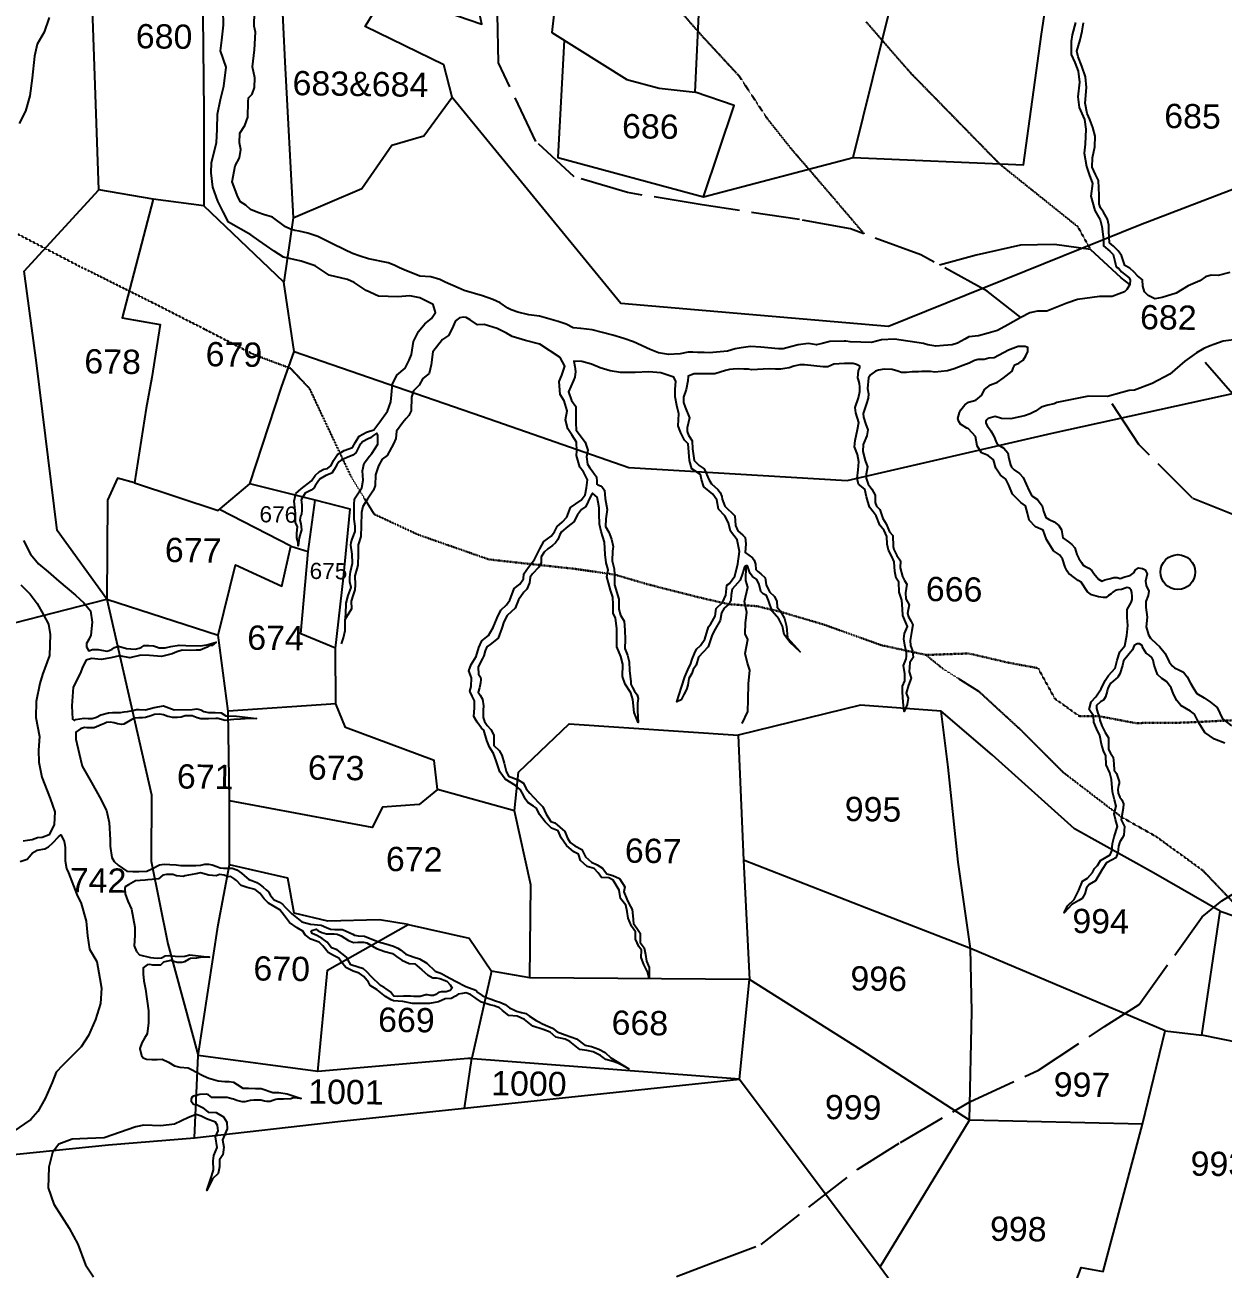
# Model space of a CAD drawing. Header units: inches. Extents: x 304037 to 460575, y 1453943 to 1639883.
# Drawn here: x 344399 to 345619, y 1595252 to 1596518 of the extents above; entities that cross this region are included whole.
import ezdxf

# ---------------------------------------------------------------- set-up
doc = ezdxf.new("R2010")
doc.units = ezdxf.units.IN
doc.header["$MEASUREMENT"] = 0
doc.linetypes.add('ACAD_ISO02W100', pattern=[15, 12, -3])
doc.linetypes.add('ACAD_ISO07W100', pattern=[3, 0, -3])
for name, color, linetype in [('CARTTRACK', 30, 'ACAD_ISO02W100'), ('NALA', 4, 'Continuous'), ('SURVEY_BND', 7, 'Continuous'), ('SURVEY_NO', 7, 'Continuous'), ('VILLAGE_AREA', 1, 'Continuous'), ('WATER_BODY', 4, 'Continuous')]:
    doc.layers.add(name, color=color, linetype=linetype)
doc.layers.add('FOOTPATH', color=150, linetype='ACAD_ISO07W100', lineweight=30)
doc.styles.get("Standard").update_dxf_attribs({"font": 'arial.ttf'})

# ---------------------------------------------------------------- blocks, each defined once
blk = doc.blocks.new('KANUPURUPALLE')
at = {"layer": 'CARTTRACK'}
for points in [[(291.4, -48.78), (283.03, -42.4), (266.45, -33.66), (248.99, -27.49), (236.38, -25.37), (212.24, -22.05), (193.8, -19.27), (180.53, -15.56), (170.98, -6.95), (161.43, 12.4), (160.5, 39.54)], [(318.22, -40.34), (316.08, -38.72), (308.38, -31.76), (299.44, -30.63), (291.11, -30.97), (280.18, -33.57), (271.15, -36.14)], [(412.77, -150.25), (407.53, -143.33), (406.4, -137.53), (404.55, -136.24), (394.63, -132.94), (388.83, -126.74), (375.66, -111.32), (370.54, -99.46), (364.94, -93.29), (357.98, -85.72), (357.24, -75.15), (345.12, -68.25), (334.97, -57)], [(33.5, -401.04), (58.81, -385.04), (77.72, -372.13), (110.43, -364.68), (130.33, -354.75), (151.32, -339.39), (164.97, -326), (179.03, -311.78), (188.54, -299.57), (195.59, -292.47), (217.86, -283.64), (230.31, -278.77), (253.98, -259.83), (264.43, -253.07), (281.42, -242.86), (298.26, -234.78), (314.48, -223.74), (322.97, -218.18), (338.24, -196.29), (343.02, -192.31), (360.93, -180.92)], [(345.7, -97.25), (334.39, -92.93), (320.99, -79.81), (313.05, -68.06)]]:
    blk.add_lwpolyline(points, dxfattribs=at)
at = {"layer": 'FOOTPATH', "ltscale": 0.001}
for points in [[(252.17, 23.72), (263.36, 11.23), (285.77, -11.07), (305.18, -26.19), (308.38, -31.76)], [(353.53, -147.13), (332.79, -148.4), (321.13, -148.66), (312.09, -147.11), (307.16, -147.13), (301.09, -142.91), (296.84, -135.43), (289.43, -134.15), (279.64, -132.02), (269.08, -132.53), (257.93, -130.24), (243.75, -125.37), (233.05, -122.36), (227.06, -121.03), (220.18, -120.65), (212.07, -118.9), (199.81, -115.93), (191.87, -113.71), (182.15, -112.44), (160.78, -110.4), (143.24, -104.53), (132.26, -99.6), (126.44, -90.44), (119.12, -75.47), (115.86, -68.76), (111.09, -63.83), (101.9, -60.52), (89.98, -54.56), (76.52, -47.93), (58.13, -39.08), (43.36, -31.63)], [(252.42, -28.7), (243.58, -18.62), (233.87, -7.63), (228, -0.42), (220.96, 9.94), (211.78, 19.58), (204.16, 28), (191.53, 39.64), (181.34, 49.01), (178.36, 51.8), (168.31, 57.26), (158.93, 60.9), (151.59, 63.28)], [(346.54, -193.35), (338.23, -184.87), (326.53, -176.62), (317.96, -171.94), (303.33, -161.04), (292.93, -150.9), (282.32, -141.4), (273.34, -135.9), (269.08, -132.53)]]:
    blk.add_lwpolyline(points, dxfattribs=at)
at = {"layer": 'NALA'}
for points in [[(342.86, -37.01), (340.03, -37.76), (338.32, -37.76), (336.91, -38.17), (335.53, -39.13), (332.66, -40.46), (329.67, -42.29), (326.29, -43.37), (324.42, -43.74), (322.8, -42.99), (321.84, -42.08), (321.43, -40.67), (321.38, -39.13), (320.09, -38.13), (319.22, -37.26), (318.18, -36.26), (316.93, -35.59), (316.1, -33.18), (315.22, -32.02), (314.1, -30.86), (313.06, -30.11), (312.85, -27.3), (312.81, -25.68), (312.52, -24.22), (311.47, -22.52), (310.73, -21.48), (310.35, -20.48), (310.35, -18.36), (310.1, -14.73), (309.35, -13.19), (308.56, -11.4), (308.56, -9.16), (309.1, -6.37), (309.14, -3.76), (308.59, -1.66), (307.8, 0.36), (307.12, 1.82), (306.56, 4.35), (306.83, 8.27), (306.56, 10.87), (305.66, 13.46), (304.72, 15.77), (304.37, 17.19), (305.1, 20.02), (305.63, 22.15), (305.92, 24.25)], [(303.94, 24.29), (303.16, 21.23), (302.92, 19.53), (302.94, 16.36), (303.86, 14.34), (304.72, 12.24), (305.13, 9.57), (304.76, 5.91), (305.15, 3.28), (306.43, 0.34), (306.82, -2.08), (306.75, -5.79), (306.49, -7.98), (307.14, -11.27), (307.79, -13.26), (308.64, -15.47), (308.32, -18.62), (309.33, -22.14), (310.69, -24.45), (311.11, -26.06), (311.53, -29.24), (311.57, -30.82), (313.16, -32.16), (313.97, -32.9), (314.43, -34.56), (314.62, -35.32), (314.8, -35.99), (315.45, -36.4), (316.14, -37.21), (318.08, -38.63), (318.31, -39.26), (318.22, -40.34), (317.51, -41.51), (316.93, -42.11), (315.61, -42.67), (313.86, -43.29), (310.75, -43.38), (305.38, -44.17), (302.68, -45.16), (300.26, -46.15), (297.81, -47.17), (295.46, -47.17), (293.61, -47.6), (291.4, -48.78), (288.19, -50.67), (285.66, -52.14), (283.37, -52.83), (281, -53.48), (278.62, -53.77), (277.61, -54.37), (275.81, -55.36), (274.54, -55.78), (272.39, -56.03), (270.5, -56.15), (268.47, -55.92), (267.46, -55.6), (260.26, -54.61), (257.05, -54.82), (254.6, -55.5), (249.29, -55.44), (248.27, -55.29), (247.8, -55.27), (244.25, -55.37), (242.39, -55.94), (240.96, -56.28), (238.99, -55.99), (236.46, -56.34), (234.56, -56.85), (232.76, -57.38), (231.58, -57.4), (227.27, -56.98), (224.65, -56.88), (222.41, -57.27), (220.87, -57.48), (219.02, -58.09), (214.46, -58.58), (213.22, -58.56), (211.65, -58.53), (210.47, -58.47), (209.27, -58.53), (207.37, -58.97), (204.49, -59.16), (201.99, -58.73), (199.9, -57.98), (195.76, -56.12), (193.39, -55.3), (190.59, -54.54), (185.52, -53.31), (182.67, -53.05), (180.82, -52.83), (179.04, -51.99), (177.08, -51.32), (172.44, -50.11), (169.79, -49.79), (167.07, -49.16), (165.41, -48.59), (164.59, -48.27), (162.72, -46.93), (160.84, -46.17), (158.3, -45.28), (153.78, -43.99), (152.28, -43.41), (149, -42), (147.69, -41.41), (145.47, -40.78), (142.77, -40.6), (141.3, -40.05), (139.4, -39.32), (137.65, -38.66), (136.36, -37.96), (134.83, -37.41), (130, -36.51), (127.96, -35.87), (126.01, -35.2), (124.13, -34.39), (120.92, -32.84), (117.43, -31.18), (114.9, -30.35), (112.76, -29.9), (111.68, -29.77), (110.61, -29.44), (109.38, -28.85), (106.13, -26.51), (103.89, -25.86), (102.48, -25.44), (100.69, -24.73), (99.47, -23.69), (98.19, -22.87), (97.5, -21.59), (96.08, -17.9), (96.7, -13.98), (97.74, -11.99), (98.11, -9.88), (97.74, -8.23), (97.74, -5.87), (98.98, -3.96), (99.69, -1.89), (99.77, 1.86), (99.77, 2.85), (100.72, 3.84), (101.22, 5.42), (101.26, 7.82), (100.68, 10.55), (101.1, 14.8), (101.31, 19.1), (100.98, 20.63), (101.01, 27.78)], [(124.61, -131.72), (125.07, -130.24), (125.45, -128.41), (125.43, -126), (125.61, -124.37), (125.61, -121.67), (126.1, -119.81), (126.82, -117.81), (126.48, -116.36), (126.42, -115.27), (126.62, -113.9), (127.07, -111.74), (126.97, -109.57), (126.6, -107.29), (126.62, -106.63), (126.88, -105.86), (127.61, -103.91), (127.61, -102.6), (127.31, -100.89), (127.31, -99.16), (127.31, -97.38), (127.33, -95.83), (129.1, -93.1), (129.43, -91.22), (129.26, -88.88), (129.61, -87.03), (130.86, -85.24), (131.45, -84.6), (132.94, -82.3), (132.94, -81.03), (132.9, -80.16), (132.66, -79.58), (132.37, -79.74), (131.67, -80.22), (131.1, -80.71), (130.54, -80.99), (129.09, -81.75), (128.42, -82.7), (127.55, -84.47), (126.78, -85.05), (125.35, -85.7), (123.9, -86.32), (123.37, -86.73), (122.87, -87.55), (122.22, -88.68), (121.64, -89.59), (120.14, -90.16), (118.75, -91.03), (118.39, -91.51), (117.6, -92.74), (117.22, -93.4), (116.61, -93.89), (115.14, -94.63), (114.75, -95.31), (114.14, -96.25), (114.34, -97.52), (114.39, -98.82), (114.26, -99.8), (114.06, -100.33), (113.89, -101.35), (114.14, -102.21), (114.34, -103.72), (113.81, -105.68), (113.61, -107.64), (113.57, -106.87), (113.2, -105.72), (113.2, -104.54), (113.32, -102.95), (112.83, -101.89), (112.83, -99.68), (112.47, -96.63), (112.84, -94.71), (114.1, -93.53), (116.64, -91.53), (117.54, -90.22), (118.56, -89.24), (119.62, -88.63), (120.6, -88.47), (121.42, -87.69), (121.99, -86.42), (122.98, -84.95), (124.65, -83.93), (126.7, -83.16), (127.43, -81.89), (128.25, -80.39), (130.09, -79.33), (131.89, -78.72), (133.36, -76.76), (135.16, -74.11), (135.98, -71.74), (136.35, -67.42), (137.37, -65.14), (139.42, -63.38), (140.36, -61.38), (140.97, -59.99), (141.42, -56.77), (142.6, -54.32), (144.16, -52.4), (145.79, -51.01), (146.69, -49.54), (146.16, -47.58), (142.81, -45.99), (140.31, -45.5), (137.41, -45.83), (132.55, -45.71), (129.56, -44.36), (126.5, -42.44), (124.86, -41.66), (120.36, -40.68), (116.87, -38.45), (113.36, -37.27), (109.02, -36.37), (106.69, -34.94), (102.81, -32.37), (100.85, -30.98), (95.24, -27.88), (93.93, -25.4), (92.58, -22.79), (91.32, -19.32), (90.83, -15.79), (90.87, -13.22), (92.05, -8.36), (92.17, -4.99), (92.17, -1.28), (92.91, 2.36), (93.69, 5.67), (94.18, 10.39), (92.71, 14.39), (92.99, 17.01), (93.36, 20.76), (93.28, 24.51)], [(50.24, 22.08), (49.05, 18.45), (47.42, 15.41), (46.76, 12.43), (46.31, 7.05), (45.74, 2.64), (44.72, -1.12), (43.24, -4.22)], [(45.64, -107.28), (47.43, -110.59), (49.48, -112.96), (51.87, -114.95), (54.57, -117.2), (58.7, -120.63), (60.78, -122.43), (62.46, -124.43), (62.95, -127.24), (62.67, -130.47), (62.19, -131.49), (61.57, -132.49), (61.57, -133.36), (62.16, -134.28), (63.13, -134), (64.46, -133.97), (66.61, -134.3), (67.22, -134.17), (67.99, -133.79), (68.53, -133.38), (69.52, -133.1), (71.49, -133.64), (73.63, -133.77), (74.65, -133.46), (75.09, -133.31), (75.85, -132.8), (77.03, -132.8), (78.18, -132.85), (78.87, -133.13), (79.56, -133.31), (81.04, -133.31), (82.47, -132.95), (84.52, -132.59), (86.15, -132.69), (89.66, -132.67), (91.37, -132.44), (93.64, -131.75), (93.08, -132.21), (92.62, -132.57), (91.93, -132.69), (91.42, -133.03), (89.73, -133.74), (88.71, -133.82), (87.38, -133.87), (85.26, -133.87), (83.93, -134.23), (82.78, -134.81), (80.21, -135.51), (77.24, -135.23), (75.02, -135.23), (72.31, -135.92), (69.78, -135.46), (67.66, -135.97), (65.28, -136.38), (62.85, -136.23), (61.57, -136.63), (60.65, -138.35), (60.17, -139.78), (58.41, -143.32), (58.18, -147.99), (58.38, -151.28), (58.87, -151.61), (59.15, -151.36), (61.3, -150.95), (62.22, -151), (63.27, -151), (64.34, -150.67), (65.41, -150.06), (67.23, -149.55), (68.28, -149.47), (70.19, -149.47), (71.11, -149.29), (71.98, -149.21), (73.24, -148.93), (74.16, -148.68), (74.85, -148.68), (76.43, -148.68), (78.49, -148.14), (80.79, -147.66), (83.5, -148.65), (87.95, -148.45), (89.07, -148.32), (90.07, -148.53), (90.81, -148.91), (91.96, -149.14), (92.6, -149.14), (93.65, -149.14), (95.13, -149.21), (96.28, -149.88), (98.94, -149.96), (103.87, -150.47), (101.09, -150.57), (99.89, -150.7), (98.27, -150.77), (97.43, -150.93), (96.15, -151.05), (94.31, -150.64), (93.78, -150.64), (91.96, -150.75), (90.84, -150.75), (90.09, -150.75), (89.17, -150.49), (87.92, -150.06), (86.21, -150.03), (85.26, -150.41), (84.34, -150.47), (83.55, -150.47), (83.11, -150.47), (82.39, -150.36), (81.96, -150.24), (80.86, -149.88), (79.84, -149.73), (78.66, -149.83), (77.77, -150.19), (76.39, -150.62), (75.67, -150.7), (74.75, -150.7), (73.65, -150.82), (71.11, -152.32), (70.52, -152.39), (69.55, -152.27), (68.68, -152.06), (67.73, -151.86), (66.79, -151.93), (66.3, -152.19), (65.51, -152.57), (64.38, -153.11), (63.79, -153.36), (63.05, -153.36), (61.95, -153.31), (61.37, -153.31), (60.42, -153.59), (59.24, -154.44), (59.24, -156.22), (60.14, -159.74), (60.93, -162.88), (63.31, -166.81), (65.33, -170.36), (67.07, -173.75), (67.81, -176.71), (68.12, -180.95), (68.12, -182.53), (68.55, -185.31), (69.19, -186.26), (70.14, -187.18), (71.26, -187.94), (72.36, -188.66), (73.8, -188.68), (75.28, -188.68), (77.3, -188.61), (78.62, -187.87), (80.33, -186.95), (81.51, -186.82), (82.94, -186.82), (84.45, -186.92), (85.62, -187.05), (87.13, -187.05), (88.1, -187.05), (89.35, -187.02), (90.61, -186.92), (91.55, -186.64), (92.45, -186.67), (93.42, -186.79), (94.52, -187.15), (95.41, -187.51), (96.21, -187.56), (97.64, -187.56), (98.38, -187.53), (99.5, -187.92), (100.64, -188.77), (101.97, -189.9), (102.5, -190.26), (103.27, -190.54), (104.47, -191), (105.34, -191.58), (106.08, -192.17), (106.82, -192.78), (107.36, -193.29), (107.82, -194.03), (108.2, -194.57), (108.82, -195.21), (109.38, -195.49), (110.12, -195.8), (110.94, -196.31), (111.6, -197), (113.21, -198.65), (115.7, -200.58), (117.88, -201.14), (120.5, -201.3), (121.86, -201.91), (122.88, -202.26), (123.92, -202.35), (125.79, -202.35), (128.36, -203.46), (128.82, -203.66), (129.67, -203.83), (131.3, -203.94), (134.79, -205.22), (136.53, -205.76), (138.45, -206.26), (139.58, -206.74), (140.22, -207.14), (141.55, -208.22), (142.46, -208.54), (143.63, -208.94), (144.94, -209.29), (146.74, -210.41), (148.83, -212.33), (150.43, -212.85), (151.6, -213.49), (153.91, -214.69), (156.49, -215.98), (158.96, -216.88), (159.47, -217.41), (160.56, -218.19), (161.82, -218.74), (162.75, -219.07), (163.9, -219.46), (164.97, -219.78), (166.29, -220.33), (167.35, -221.13), (168.44, -221.64), (169.11, -221.95), (170.35, -222.28), (171.39, -222.44), (172.34, -223.13), (173.96, -224.16), (174.64, -224.5), (175.59, -225.01), (176.92, -225.52), (178.04, -226.01), (179.22, -226.94), (181.19, -227.64), (183.99, -228.57), (186.09, -230.13), (187.74, -230.38), (189.59, -231.01), (191.16, -231.87), (192.55, -233.11), (197.07, -235.78), (194.32, -234.42), (193.16, -234.07), (191.36, -233.57), (190.02, -232.58), (188.15, -231.75), (186.63, -231.42), (184.88, -231.18), (182.34, -229.25), (181.23, -228.73), (178.9, -228.2), (177.44, -226.99), (175.75, -226.36), (173.14, -225.58), (171.11, -223.93), (169.28, -223.14), (167.17, -223.03), (165.63, -221.78), (164.84, -221.13), (163.59, -220.7), (162.47, -220.48), (160.39, -219.79), (159.05, -218.91), (157.69, -217.99), (156.52, -217.6), (155.68, -217.71), (154.62, -217.92), (153.93, -218.42), (152.93, -219.02), (151.44, -219.12), (149.78, -219.9), (147.53, -220.32), (146.09, -220.36), (143.32, -220.36), (140.99, -219.95), (138.62, -219.8), (138.08, -219.57), (136.7, -218.72), (134.56, -217.09), (132.86, -216.05), (132.41, -215.27), (131.21, -213.87), (130.1, -213.09), (128.58, -212.62), (126.75, -211.73), (125.67, -210.4), (124.98, -209.46), (123.71, -208.78), (122.35, -208.08), (121.04, -206.4), (120.05, -205.54), (117.99, -204.83), (116.57, -203.8), (116.04, -202.87), (114.6, -202.08), (112.65, -200.8), (111.42, -199.19), (110.28, -197.68), (107.43, -196.1), (106.38, -195.01), (105.27, -193.59), (104.11, -192.76), (102.15, -192.26), (100.59, -191.78), (99.45, -190.58), (98.82, -190.06), (98.08, -189.64), (97.39, -189.67), (96.42, -189.29), (95.26, -189.17), (94.44, -189.5), (92.62, -189.33), (90.56, -188.8), (89.41, -189.04), (86.64, -189.58), (86.31, -189.79), (84.58, -189.62), (83.71, -189.33), (82.97, -189.29), (82.1, -189.33), (81.2, -189.54), (80.17, -190.45), (78.6, -190.65), (77.57, -190.69), (76.91, -190.82), (75.63, -190.9), (74.48, -190.98), (72.79, -192.01), (71.96, -192.51), (71.92, -192.96), (71.96, -194.28), (72.66, -196.05), (73.57, -198.02), (74.52, -202.45), (74.52, -204.47), (74.35, -207.1), (75.01, -208.42), (75.71, -209.29), (78.48, -209.86), (80.08, -210.03), (81.2, -209.9), (82.06, -209.45), (82.93, -209.33), (83.83, -209.37), (85.28, -209.57), (86.93, -209.45), (88.2, -209.12), (93.02, -209.64), (91.13, -209.64), (89.81, -209.93), (88.37, -210.01), (87.83, -210.26), (86.84, -210.84), (86.18, -211.04), (85.07, -211.04), (83.42, -210.55), (81.65, -211), (80.95, -211.78), (80.33, -211.78), (79.75, -211.78), (79.09, -211.78), (78.31, -211.62), (77.69, -211.74), (76.7, -212.48), (76.66, -213.92), (76.87, -215.65), (77.36, -217.75), (78.14, -223.1), (78.14, -226.01), (77.85, -228.81), (77.23, -229.88), (76.58, -231.03), (76.16, -232.43), (76.58, -234.16), (76.95, -234.74), (77.77, -235.07), (79.13, -235.07), (80.45, -235.07), (81.69, -235.02), (83.29, -235.68), (84.74, -236.59), (86.1, -236.92), (88.12, -237), (89.17, -237.49), (90.07, -237.98), (91.97, -238.93), (93.25, -239.5), (95.56, -240.12), (97.25, -240.28), (98.32, -240.28), (99.35, -240.41), (100.34, -240.98), (101.7, -241.85), (103.14, -241.89), (104.87, -241.89), (106.27, -241.89), (109.16, -242.88), (110.64, -242.8), (112.7, -243.13), (116.16, -244.2), (114.19, -244.11), (113.65, -244.32), (111.84, -244.48), (111.34, -244.48), (110.35, -244.48), (109.94, -244.53), (109.2, -244.85), (108.54, -245.1), (107.71, -245.1), (107.1, -244.98), (106.19, -244.81), (105.32, -244.77), (104.5, -244.77), (103.55, -244.9), (102.23, -245.23), (101.61, -245.27), (100.25, -244.94), (99.47, -244.65), (99.06, -244.53), (97.9, -244.24), (97.08, -244.24), (96.46, -244.24), (94.07, -244.32), (93.25, -243.66), (92.71, -243.5), (91.1, -243.58), (89.58, -243.99), (89.12, -244.24), (89, -244.77), (89, -245.23), (89.54, -245.97), (90.49, -246.13), (91.85, -246.79), (93.21, -247.94), (95.18, -247.98), (97, -249.05), (97.9, -250.33), (97.95, -252.02), (96.83, -254.72), (97.2, -256.49), (96.99, -258.39), (96.21, -259.66), (96.21, -261.39), (95.92, -263.04), (94.48, -264.36), (93.16, -267.28), (94.31, -263.6), (94.76, -262.12), (94.64, -259.94), (94.8, -258.58), (95.55, -256.6), (95.13, -253.97), (95.75, -252.48), (95.55, -251.21), (95.05, -250.34), (92.87, -249.56), (91.51, -248.9), (90.23, -248.57), (88.41, -249.27), (84.95, -251), (81.61, -251.5), (77.37, -251.33), (75.39, -251.83), (67.58, -254.63), (63.46, -254.8), (59.67, -255.04), (56.41, -256.32), (54.93, -258.38), (54.06, -262.07), (53.9, -267.13), (55.42, -271.21), (59.3, -277.08), (61.45, -280.99), (63.43, -286.06), (65.45, -288.98)], [(345.33, -53.43), (341.46, -54), (339.19, -54.83), (338.28, -55.22), (336.71, -55.83), (334.97, -57), (332.04, -59.06), (328.38, -62.35), (324.08, -64.67), (319.71, -66.42), (318.44, -66.51), (316.64, -67.04), (313.05, -68.06), (308.41, -68.06), (300.59, -69.74), (299.95, -70.05), (298.35, -70.4), (296.72, -70.94), (295.33, -71.9), (293.99, -72.58), (292.6, -73.08), (290.33, -73.62), (289.29, -73.86), (286.98, -73.86), (285.35, -73.35), (283.63, -73.91), (283.38, -74.12), (283.13, -74.58), (283.11, -74.97), (283.48, -75.72), (284.06, -76.42), (284.35, -76.94), (284.95, -77.89), (285.35, -78.82), (285.74, -79.75), (286.07, -80.25), (287.64, -81.18), (288.63, -82.34), (288.88, -83.71), (289.35, -85.23), (289.6, -85.81), (290.29, -86.49), (291.59, -87.38), (292.48, -88.33), (294.03, -91.61), (294.73, -92.84), (296.14, -93.77), (297.27, -95.32), (297.65, -96.58), (298.26, -98.2), (299.06, -98.62), (300.35, -99.22), (301.48, -100.07), (302.14, -101.18), (302.54, -103.12), (303.89, -104.14), (304.77, -104.74), (305.51, -105.59), (306.07, -107.16), (306.53, -108.18), (307.2, -109.17), (307.64, -109.78), (308.05, -110.08), (309.02, -110.52), (309.79, -111.1), (310.31, -111.84), (311.44, -113.25), (312.27, -113.74), (313.04, -113.36), (314.46, -113), (315.23, -112.78), (316.11, -112.78), (316.83, -112.97), (317.96, -112.56), (319.26, -112.2), (320.3, -111.43), (320.52, -110.85), (321.3, -110.33), (322.31, -110.47), (322.98, -110.8), (323.5, -111.76), (323.09, -113.6), (323.25, -114.59), (323.94, -116.02), (323.8, -117.06), (323.25, -118.61), (323.25, -120.07), (323.42, -121.22), (323.64, -122.49), (323.39, -124.88), (324.02, -126.8), (324.55, -127.63), (326.03, -129.03), (326.78, -129.69), (328.16, -131.37), (329.2, -133.43), (330, -134.42), (330.55, -134.86), (331.6, -135.36), (332.79, -135.96), (333.72, -137.06), (334.55, -138.6), (335.41, -140.01), (336.15, -141.19), (338.02, -142.16), (339.59, -143.28), (341.21, -144.52), (342.56, -147.35), (344.85, -149)], [(343.23, -153.35), (340.7, -152.4), (338.23, -150.76), (336.78, -148.43), (335.64, -146.27), (334.64, -145.52), (332.27, -144.18), (331.22, -142.91), (330.4, -141.39), (329.78, -139.82), (328.63, -138.29), (327.44, -137.54), (326.34, -136.62), (325.48, -134.31), (325.41, -133.87), (325.23, -133.07), (324.91, -132.4), (324.26, -131.87), (323.51, -131.35), (322.64, -130.08), (322.49, -129.46), (321.79, -129.08), (321.27, -129.08), (320.5, -129.48), (320.1, -130.58), (319.27, -131.57), (317.9, -133.31), (317.7, -134.48), (317.05, -136.52), (316.58, -137.34), (314.88, -138.85), (314.51, -139.37), (314.13, -140.15), (313.98, -140.84), (313.58, -142.31), (313.11, -143.13), (312.36, -143.53), (311.39, -144.44), (311.41, -145.22), (311.76, -146.31), (312.09, -147.11), (312.29, -148.03), (312.76, -149.5), (313.63, -151.07), (314.48, -152.4), (314.48, -154.27), (314.51, -155.32), (314.98, -156.19), (315.7, -157.19), (315.88, -158.78), (316, -160.37), (316.53, -161.17), (317.28, -163.12), (317.28, -163.65), (317.12, -164.18), (316.92, -165.15), (317.04, -166.03), (317.45, -167), (318.01, -167.68), (318.36, -168.65), (318.34, -169.73), (317.84, -172.61), (318.69, -174.28), (318.69, -175.28), (318.58, -176.37), (318.18, -177.17), (317.6, -178.08), (317.33, -179.13), (317.2, -180.82), (316.69, -182.03), (315.75, -182.56), (314.39, -183.34), (313.34, -184.99), (311.73, -187.81), (310.2, -188.73), (309.53, -189.51), (309.15, -191.06), (308.5, -192.22), (307.65, -192.73), (305.98, -193.71), (304.11, -195.77), (304.9, -194.02), (306.55, -192.44), (307.63, -190.16), (308.49, -187.94), (309.73, -187.15), (310.93, -185.75), (311.44, -184.77), (312.2, -184.01), (312.9, -182.71), (315.27, -181.28), (315.65, -180.35), (315.79, -178.5), (316.2, -176.88), (316.98, -174.32), (316.51, -172.56), (316.13, -171.19), (316.62, -169.28), (316.2, -167.7), (315.64, -165.74), (315.37, -162.68), (314.94, -161.03), (313.99, -159.12), (313.89, -156.83), (313.27, -155.61), (312.76, -154.02), (312.31, -151.88), (311.44, -150.1), (310.78, -148.61), (310.67, -146.98), (309.6, -145.48), (310.05, -143.56), (311.2, -142.32), (312.49, -140.35), (313.44, -138.21), (314.25, -136.97), (315.86, -135.18), (316.32, -133.17), (317.01, -131.15), (318.19, -129.58), (318.65, -127.05), (318.91, -124.61), (318.67, -122.64), (318.67, -120.61), (319.6, -118.87), (319.88, -118.11), (319.88, -117.36), (319.78, -116.44), (319.58, -115.84), (319.2, -115.31), (318.55, -115.15), (318.33, -115.27), (317.19, -115.72), (316.31, -115.76), (315.6, -115.98), (315.08, -116.38), (314.62, -116.78), (314, -117.26), (313.42, -117.71), (312.65, -117.73), (311.55, -117.62), (309.82, -117.08), (308.76, -116.42), (307.21, -114), (306.41, -113.63), (304.8, -112.43), (304.18, -112.05), (303.72, -111.36), (303.22, -110.38), (302.54, -108.29), (301.73, -107.36), (300.23, -106.35), (298.51, -103.58), (297.62, -101.33), (295.74, -100.53), (294.16, -98.85), (293.67, -97.14), (293.21, -95.35), (292.01, -94.51), (289.96, -92.5), (288.96, -90.32), (288.26, -88.82), (286.93, -87.81), (285.71, -86.14), (285.09, -84.07), (283.8, -83.02), (282.16, -82.4), (281.01, -80.65), (280.59, -78.38), (278.85, -76.5), (278.41, -76.32), (276.88, -75.38), (276.4, -74.71), (276.2, -73.99), (276.56, -72.48), (276.86, -71.84), (277.83, -70.63), (278.77, -69.93), (280.57, -69.36), (282.06, -68.15), (282.7, -66.7), (284.13, -65.56), (285.85, -64.84), (287.22, -63.91), (289.46, -62.12), (289.66, -61.38), (290.11, -60.57), (291.05, -60.11), (292.11, -59.33), (292.74, -58.3), (293.22, -57.2), (293.26, -56.25), (293, -56.09), (292.56, -55.95), (292.27, -55.95), (291.73, -55.97), (290.81, -56.03), (289.54, -56.51), (288.44, -56.95), (284.96, -58.87), (283.59, -58.99), (282.51, -59.32), (281.02, -59.32), (280.08, -59.64), (278.81, -60.28), (277.23, -60.9), (275.06, -61.71), (273.49, -62.21), (270.29, -62.59), (269.25, -62.49), (267.12, -62.53), (266.26, -62.57), (264.75, -62.63), (263.33, -62.81), (262.12, -62.85), (261.16, -62.53), (259.8, -62.11), (257.77, -62.07), (256.36, -62.27), (255.64, -62.57), (254.42, -63.45), (253.95, -64.24), (253.75, -66.88), (253.99, -68.16), (253.91, -69.23), (253.53, -70.6), (252.79, -73.04), (252.83, -73.98), (253.37, -75.51), (253.93, -77.12), (253.71, -78.58), (252.83, -80.74), (252.79, -82.43), (253.39, -84.68), (254.03, -86.27), (253.71, -88.04), (253.71, -89.03), (254.21, -90.51), (255.16, -91.76), (255.98, -93.23), (255.98, -95.06), (256.34, -95.96), (257.18, -96.77), (257.99, -98.94), (258.77, -100.3), (259.63, -102.25), (260.47, -103.12), (260.59, -105.81), (260.77, -106.56), (261.55, -108.01), (262.48, -109.37), (262.4, -111.08), (263.06, -113.24), (263.56, -114.2), (264.14, -115.13), (263.8, -117.24), (263.96, -118.76), (264.78, -120.17), (264.54, -121.44), (264.4, -122.31), (264.62, -123.17), (265.2, -124.18), (265.75, -125.1), (265.49, -126.57), (265.15, -129.01), (265.23, -130.23), (265.71, -131.58), (265.93, -133.23), (265.11, -134.47), (264.99, -136.75), (265.47, -138.32), (264.89, -140.06), (264.29, -142.03), (264.79, -143.28), (264.61, -144.84), (263.85, -146.56), (263.6, -144.29), (263.37, -141.82), (263.37, -140.35), (263.97, -138.98), (263.95, -137.26), (263.53, -135.21), (264.23, -133.58), (264.29, -132.91), (264.29, -131.87), (264.13, -131.36), (263.87, -130.22), (263.54, -128.63), (263.74, -127.26), (264.43, -125.55), (263.94, -124.44), (263.24, -122.86), (263.14, -121.33), (262.94, -119.07), (262.26, -117.14), (262.16, -114.65), (261.43, -113.66), (261.08, -112.03), (260.91, -109.64), (260.29, -108.35), (259.51, -106.78), (259.13, -105.29), (259.03, -103.36), (258.37, -101.91), (257.26, -100.6), (256.28, -98.31), (255.54, -97.32), (254.6, -96.22), (253.85, -93.63), (253.39, -91.74), (251.81, -90.59), (251.53, -89.14), (251.67, -87.05), (251.87, -85.02), (251.49, -83.22), (250.74, -81.31), (250.84, -79.79), (251.42, -77.02), (251.7, -75.32), (250.98, -72.94), (250.72, -71.62), (251.54, -69.22), (251.86, -67.63), (251.88, -66.53), (251.74, -65.68), (251.5, -64.74), (251.3, -64.26), (251.48, -62.47), (251.8, -61.76), (251.76, -61.4), (250.94, -60.96), (250.13, -60.74), (247.96, -60.74), (245.35, -60.98), (243.89, -61.62), (242.7, -61.66), (238.13, -61.22), (236.92, -61.22), (235.44, -61.64), (234.31, -62.03), (233.23, -62.25), (232.27, -62.41), (230.92, -62.43), (229.35, -62.31), (225.02, -62.67), (224.25, -62.5), (223.15, -62.5), (221.82, -62.46), (220.52, -62.52), (219.58, -62.61), (218.59, -62.87), (215.94, -63.75), (214.76, -63.81), (212.97, -63.81), (212.01, -63.81), (210.86, -63.81), (210.22, -64.07), (209.4, -64.41), (209.28, -65.58), (208.92, -67.71), (208.29, -69.67), (208.29, -70.93), (208.72, -72.14), (209.84, -74.71), (209.3, -77.23), (209.3, -78.07), (209.66, -79.04), (210.57, -80.42), (210.73, -82.41), (211.18, -85.21), (211.77, -85.8), (212.39, -86.44), (213.67, -87.3), (214.94, -90.08), (215.52, -90.96), (217.08, -92.38), (217.7, -93.06), (218.08, -94.06), (218.24, -94.75), (218.66, -95.79), (218.9, -96.4), (219.67, -97.16), (220.59, -97.96), (221.35, -98.79), (221.59, -101.2), (222.15, -102.49), (223.4, -103.55), (224.04, -104.1), (224.18, -105.64), (224.08, -107.81), (225.86, -109.13), (226.28, -109.69), (226.63, -110.63), (226.73, -112), (227.23, -112.5), (228.01, -113.05), (229.07, -114.05), (229.36, -115.72), (230.19, -117.49), (231.45, -118.61), (232.06, -119.86), (232.13, -121.19), (232.92, -122.13), (233.97, -124.03), (234.54, -126), (234.79, -128.73), (237.96, -132.18), (235.37, -129.81), (233.97, -127.94), (233.53, -125.92), (232.6, -124.06), (230.94, -122.19), (229.97, -119.64), (229.49, -118.36), (228.63, -118.01), (228.06, -117.43), (227.63, -115.71), (227.05, -114.45), (225.94, -113.7), (225.36, -113.01), (225.11, -112.3), (224.68, -111.08), (224.39, -111.08), (223.92, -111.33), (223.49, -113.01), (222.88, -114.67), (220.93, -116.92), (220.72, -118.35), (220.65, -119.61), (220.18, -120.65), (219.06, -121.66), (218.45, -122.84), (218.09, -124.71), (216.94, -126.88), (216.15, -128.24), (215.79, -129.53), (215.25, -131.29), (214.03, -132.55), (212.91, -133.86), (212.33, -135.8), (211.58, -136.92), (211.29, -137.88), (210.57, -139.11), (210.36, -140.79), (210.03, -141.83), (209.42, -143.13), (208.7, -144.46), (207.7, -144.96), (208.77, -141.33), (209.57, -138.71), (210.5, -136.4), (210.89, -135.66), (211.3, -134.32), (211.85, -132.91), (212.33, -131.86), (213.35, -130.96), (214.37, -129.4), (215.24, -126.31), (215.82, -125.54), (216.88, -123.62), (217.1, -121.77), (218.6, -120.26), (219.4, -118.44), (219.63, -115.99), (220.27, -115.51), (221.55, -113.72), (222.25, -110.62), (222.67, -107.56), (222.03, -104.69), (220.33, -102.58), (219.82, -100.54), (218.89, -98.84), (217.32, -97.18), (216.91, -94.93), (215.91, -93.49), (213.64, -91.73), (213.03, -89.91), (212.78, -88.66), (210.6, -87.32), (209.99, -85.24), (209.6, -81.19), (208.68, -80.23), (207.65, -78.28), (207.04, -76.72), (207.24, -73.81), (206.66, -71.73), (206.23, -69.57), (206.23, -67.69), (206.32, -65.77), (205.81, -64.75), (204.63, -64.3), (202.61, -63.69), (199.64, -63.5), (196.31, -63.66), (192.66, -63.79), (190.1, -63.4), (187.61, -62.64), (185.46, -61.77), (183.03, -61.13), (181.05, -61.13), (181.37, -62.38), (181.56, -63.66), (181.37, -65.03), (180.95, -66.06), (179.86, -68.7), (180.63, -70.87), (181.69, -72.28), (181.78, -74.19), (181.81, -76.37), (181.88, -78.13), (183, -79.56), (184.12, -81.07), (184.86, -83.03), (184.54, -84.68), (184.8, -86.5), (185.41, -87.39), (185.95, -88.16), (186.59, -88.96), (187.1, -89.6), (187.14, -90.75), (187.2, -91.45), (187.42, -91.61), (188.09, -91.83), (188.54, -92.15), (189.12, -92.92), (189.25, -94.9), (189.85, -97.64), (189.53, -100), (189.47, -101.89), (190.33, -103.23), (191.01, -104.99), (191.39, -106.74), (191.23, -107.92), (191.23, -110.29), (191.77, -112.33), (191.87, -113.71), (191.9, -116.26), (193.02, -119.76), (193.05, -122.26), (193.44, -123.69), (194.4, -125.23), (194.56, -127.4), (194.68, -129.76), (194.68, -131.93), (195.29, -133.59), (195.8, -135.19), (195.84, -137.4), (196.22, -140.16), (196.25, -140.73), (196.64, -141.53), (197.18, -142.46), (197.85, -143.32), (198.14, -144.25), (197.95, -145.43), (197.98, -147.3), (198.2, -150.18), (197.18, -147.72), (196.79, -144.56), (196.31, -142.9), (194.87, -140.76), (194.17, -138.84), (194.17, -135.85), (193.65, -133.96), (192.69, -131.57), (192.66, -129.78), (192.6, -127.03), (192.25, -124.47), (191.61, -123.22), (191.64, -121.15), (191.48, -119.33), (190.9, -117.54), (190.39, -115.78), (189.94, -114.28), (190.26, -112.52), (189.78, -110.83), (189.43, -108.77), (189.3, -105.71), (188.37, -103.07), (187.95, -101.34), (187.83, -98.75), (187.79, -97.25), (187.57, -95.88), (187.28, -94.6), (186.83, -94.22), (186.1, -93.64), (185.97, -93.86), (185.07, -95.78), (184.56, -96.96), (183.51, -97.7), (182.48, -99.04), (181.59, -100.8), (180.15, -101.98), (178.61, -103.34), (178.19, -103.95), (177.93, -104.65), (177.71, -105.26), (177.13, -106.09), (176.46, -106.7), (175.31, -107.53), (174.38, -108.39), (173.65, -109.57), (173.71, -111.14), (173.1, -112.16), (171.57, -113.81), (171.05, -114.64), (170.89, -116.01), (170.22, -117.61), (169.49, -118.38), (168.2, -120.25), (167.4, -122.33), (165.45, -124.15), (164.62, -125.75), (164.17, -127.31), (163.3, -129.79), (161.32, -131.39), (160.55, -131.99), (160.1, -132.95), (159.82, -134.26), (159.53, -134.9), (158.95, -135.99), (158.47, -137.08), (158.6, -138.75), (159.08, -139.52), (159.14, -140.09), (159.11, -140.93), (158.89, -142.14), (158.57, -143.26), (159.05, -143.99), (159.66, -144.95), (159.88, -146.57), (159.88, -147.66), (159.88, -148.45), (159.88, -149.45), (160.17, -150.44), (160.84, -151.46), (161.8, -152.39), (162.53, -153.82), (162.63, -156.33), (163.94, -157.58), (164.61, -158.73), (165.19, -160.68), (165.73, -162.63), (166.34, -163.85), (168.71, -164.74), (170.05, -165.6), (170.73, -166.94), (171.63, -167.99), (172.55, -168.98), (173.99, -170.45), (174.92, -171.35), (175.72, -173.17), (176.97, -174.93), (177.9, -175.25), (180.39, -177.36), (181.12, -178.97), (181.76, -180.09), (182.91, -180.86), (184.73, -181.78), (185.66, -183.6), (187.16, -184.85), (188.57, -185.46), (189.85, -186.32), (190.94, -187.66), (192.48, -188.11), (194.08, -188.81), (195.48, -190.86), (195.23, -192.07), (196, -193.92), (196.48, -194.95), (197.34, -196.39), (197.54, -197.95), (197.73, -199.9), (198.53, -201.02), (199.42, -202.27), (199.39, -204.53), (200.42, -205.87), (200.74, -207.53), (201.02, -209.16), (201.73, -210.66), (201.73, -213.38), (201.34, -211.8), (200.42, -210.01), (199.74, -208.25), (199.74, -206.46), (199.07, -205.54), (198.27, -203.77), (198.27, -201.95), (197.22, -200.51), (196.38, -198.59), (196.13, -196.93), (195.74, -195.39), (194.37, -193.73), (194.05, -191.66), (193.27, -190.48), (192.5, -189.2), (191.48, -188.69), (189.62, -188.62), (188.79, -187.47), (187.77, -186.42), (186.04, -185.94), (184.37, -184.47), (183.86, -182.9), (182.74, -182.33), (180.87, -180.84), (179.56, -178.95), (178.82, -177.22), (177.16, -176.59), (175.53, -175.05), (174.12, -173.29), (173.32, -171.7), (172.59, -171.18), (171.21, -170.32), (170.54, -169.39), (170.09, -168.5), (169.32, -167.23), (168.07, -166.18), (165.54, -164.64), (164.13, -162.88), (163.21, -160.1), (162.57, -158.31), (161.51, -156.75), (160.84, -155.18), (160.07, -152.63), (159.49, -152.08), (158.43, -150.61), (157.57, -149.27), (157.7, -147.07), (157.63, -145.4), (157.09, -144.25), (156.51, -143.04), (156.8, -141.86), (156.87, -139.72), (156.19, -137.97), (156.74, -136.43), (157.92, -134.39), (158.53, -132.18), (159.27, -130.52), (160.91, -129.19), (162.06, -127.17), (163.02, -124.78), (163.85, -122.86), (165.23, -121.55), (166.09, -120.37), (167.12, -117.47), (168.46, -116.38), (169.36, -115.04), (169.45, -113.82), (170.6, -112.16), (172.01, -110.24), (173.3, -107.61), (174.23, -105.79), (176.05, -104.41), (176.88, -103.36), (177.52, -102.01), (178.74, -100.93), (179.86, -99.68), (180.76, -97.3), (183.38, -95.44), (184.34, -94.13), (184.66, -92.34), (184.85, -90.36), (183.8, -88.44), (182.9, -87.29), (182.06, -84.42), (182.13, -83.24), (182, -81.13), (180.85, -79.31), (179.82, -77.81), (179.25, -75.6), (179.63, -73.43), (178.8, -70.97), (177.81, -69.41), (177.52, -66.21), (178.2, -64.61), (178.84, -62.34), (177.7, -60.21), (172.6, -57.02), (169.09, -56.2), (165.72, -55.25), (164.36, -54.38), (161.99, -53.25), (158.8, -52.38), (157.11, -52.43), (155.29, -51.2), (154.34, -50.7), (153.74, -50.56), (152.7, -50.74), (151.74, -51.52), (150.83, -53.61), (150.05, -55.16), (148.51, -56.2), (146.18, -59.28), (145.81, -62.51), (145.36, -64.65), (143.81, -65.92), (142.9, -67.56), (141.53, -68.97), (141.12, -70.52), (141.03, -73.95), (140.52, -75.05), (139.84, -75.82), (139.02, -76.87), (137.52, -78.96), (137.38, -80.82), (136.79, -82.14), (135.28, -85.04), (134.05, -86), (133.14, -87.59), (132.46, -89.86), (132.41, -92.46), (132, -93.64), (130.54, -95.87), (129.46, -97.7), (129.15, -99.18), (129.11, -102.48), (129.03, -105.12), (128.4, -107.21), (128.42, -109.41), (128.36, -112.22), (128.12, -113.17), (127.71, -114.92), (127.79, -117.14), (127.73, -118.32), (127.31, -119.59), (126.85, -121.16), (126.97, -123.04), (126.32, -124.11), (125.47, -125.67)], [(45.19, -118.24), (47.54, -120.48), (49.24, -122.83), (50.83, -125.61), (52.13, -127.85), (52.6, -130.38), (52.5, -135.61), (50.8, -140.31), (50.18, -142.55), (49.35, -146.99), (49.35, -150.99), (50.3, -155.65), (50.08, -159.05), (50.22, -162.01), (51.02, -165.73), (53.15, -170.93), (54.31, -174.18), (54.2, -177.32), (53.01, -179.89), (51.26, -180.64), (50.11, -180.71), (48.84, -181.25), (47.68, -181.4), (46.56, -181.54)], [(45.95, -186.59), (47.68, -186.02), (48.19, -185.36), (48.91, -184.46), (50.1, -183.78), (52.02, -183.41), (52.85, -182.87), (53.97, -181.86), (55.35, -180.42), (55.89, -179.91), (56.72, -181.43), (57.01, -183.02), (57.01, -186.27), (57.41, -188.15), (57.95, -189.23), (60.03, -194.59), (61.15, -196.76), (62.42, -201.09), (62.78, -204.78), (63.39, -208.03), (65.17, -211.1), (66.03, -215.22), (66.43, -217.63), (66.25, -221.43), (65.1, -225.37), (63.4, -229.41), (61.62, -232.19), (57.09, -236.84), (55.57, -238.58), (54.6, -241.11), (52.93, -245.08), (51.09, -248.35), (49.39, -250.37), (45.01, -253.45)], [(223.89, -150.08), (225.29, -147.14), (225.29, -144.13), (225.29, -140.26), (225.62, -136.85), (225.02, -135.18), (224.39, -132.78), (224.97, -129.3), (224.35, -127.89), (224.35, -125.18), (224.67, -122.61), (224.09, -119.9), (224.83, -116.38), (224.35, -114.75), (224.39, -111.08)], [(153.07, -216.44), (152.61, -217.01), (151.64, -217.37), (150.83, -217.37), (150.43, -217.37), (149.76, -217.62), (149.09, -218.1), (148.5, -218.35), (147.89, -218.38), (147.07, -218.23), (146.65, -218.23), (145.27, -218.61), (144.43, -218.67), (143.64, -218.67), (142.84, -218.61), (142, -218.61), (141.1, -218.61), (139.61, -218.69), (138.75, -218.61), (138.27, -218.17), (137.85, -217.54), (136.84, -216.84), (136.28, -216.55), (135.35, -216.03), (133.1, -213.91), (131.93, -212.72), (131.11, -212.02), (129.77, -211.62), (127.99, -211.02), (126.9, -209.13), (124.6, -207.36), (123.19, -206.93), (122.1, -205.49), (120.84, -204.6), (119.48, -203.91), (118.31, -203.39), (118.05, -202.86), (118.2, -202.65), (119.27, -202.36), (119.77, -202.78), (120.7, -203.14), (121.91, -203.49), (123.76, -203.47), (124.55, -203.49), (125.52, -203.87), (126.4, -204.46), (127.34, -205.03), (128.6, -205.47), (129.63, -205.44), (131.03, -205.42), (131.83, -205.53), (134.29, -206.93), (136.33, -207.59), (138.28, -208.11), (139.22, -208.8), (140.56, -209.7), (142.38, -210.5), (143.79, -210.57), (145.57, -212.01), (146.93, -213.22), (148.27, -213.95), (149.15, -213.95), (150.05, -214.12), (151.81, -214.77), (152.59, -215.68), (153.07, -216.44)]]:
    blk.add_lwpolyline(points, dxfattribs=at)
at = {"layer": 'SURVEY_BND'}
for points in [[(150.15, 3.74), (192.5, -46.6), (258.7, -51.38), (320.63, -25.4), (376.34, -3.23), (416.13, -5.74), (488.78, 9.42), (487.35, 30.9), (475.91, 33.64), (476.26, 46.02), (456.24, 48.88), (433.89, 51.51), (404.16, 58.37), (396.21, 60.04), (342.89, 66.25), (304.71, 72.02), (268.4, 82.49)], [(249.46, -9.81), (291.53, -11.06), (295.57, 21.29), (296.78, 30.09), (302.31, 60.09), (304.71, 72.02)], [(100.51, 59.04), (103.5, 46.92), (106.54, 46.19), (108.66, 11.91), (111.24, -26.65), (109.12, -42.59), (89.12, -23.93)], [(177.25, 43.78), (178.38, 29.71), (175.51, 29.6), (174.52, 20.08), (193.27, 8.69), (201.27, 6.68), (210.14, 5.81), (210.96, 28.55), (214.01, 58.65)], [(212.54, -20.09), (249.46, -9.81), (265.59, 59.23)], [(37.23, -129.42), (66.5, -121.49), (53.96, -104.66), (48.3, -63.28), (44.96, -40.69), (63.08, -20.33), (61.05, 21.95), (59.74, 58.34), (87.68, 46.86), (88.8, -0.75), (89.12, -23.93), (76.59, -22.5), (63.08, -20.33)], [(111.24, -26.65), (128.11, -19.11), (135.35, -8.31), (143.22, -5.9), (150.15, 3.74), (147.94, 11.71), (128.42, 20.9), (133.56, 29.7), (157.18, 21.84), (154.87, 32.32), (135.55, 41.76), (137.77, 50.47)], [(177.63, 18.19), (176.42, -10.81), (212.54, -20.09), (219.85, 2.64), (210.14, 5.81)], [(76.59, -22.5), (69.3, -51.89), (78.7, -53.42), (76.84, -66.54), (75.52, -74.14), (72.93, -92.62), (68.72, -91.54), (66.27, -97.04), (66.5, -121.49)], [(72.93, -92.62), (93.69, -99.17), (101.4, -92.5), (108.93, -68.47), (111.93, -59.63), (109.12, -42.59)], [(111.93, -59.63), (158.42, -75.04), (195.03, -87.21), (248.99, -89.69), (299.52, -77.3), (356.73, -63.94), (377.01, -59.34), (414.02, -43.74)], [(111.73, -107.79), (116.05, -109.02), (117.64, -96.35), (101.4, -92.5)], [(123.12, -132.81), (124.92, -115.43), (126.31, -98.47), (117.64, -96.35)], [(66.5, -121.49), (94.14, -130), (98.11, -112.53), (109.67, -117.71), (111.73, -107.79), (93.98, -98.92)], [(123.4, -146.59), (123.12, -132.81), (114.52, -129.37), (116.05, -109.02)], [(66.5, -121.49), (78.14, -169.68), (78.29, -186.1), (82.7, -206.44), (90.53, -233.97), (95.07, -201.59), (97.7, -186.74), (97.42, -170.9), (96.8, -148.79), (94.14, -130)], [(148.8, -167.42), (147.9, -160.27), (125.89, -152.41), (123.4, -146.59), (96.8, -148.79)], [(281.04, -204.91), (277.7, -183.63), (274.98, -160.21), (272.99, -146.34), (253.06, -145.19), (222.95, -152.97)], [(329.43, -224.59), (338.57, -225.55), (342.68, -194.83), (326.02, -185.58), (306.38, -175.04), (285.78, -156.99), (272.99, -146.34)], [(167.94, -172.41), (168.82, -162.84), (181.1, -150.76), (222.95, -152.97), (224.64, -183.83), (226.55, -213.36)], [(172.31, -213.68), (172.17, -190.67), (167.94, -172.41), (148.8, -167.42), (144.3, -171.16), (135.29, -171.93), (132.82, -176.99), (97.42, -170.9)], [(281.36, -247.35), (281.64, -220.49), (281.04, -204.91), (255.22, -195.32), (224.64, -183.83)], [(120.16, -237.47), (122.23, -212.4), (142.03, -200.9), (134.9, -199.86), (122.19, -200.36), (113.78, -198.49), (112.11, -189.87), (97.7, -186.74)], [(342.68, -194.83), (365.7, -202.42), (361.7, -229.99), (338.57, -225.55)], [(142.03, -200.9), (157.16, -204.01), (162.78, -212.14), (158.23, -233.71)], [(324.17, -247.79), (329.43, -224.59), (281.04, -204.91)], [(224.46, -238.03), (226.55, -213.36), (172.31, -213.68), (162.78, -212.14)], [(224.46, -238.03), (259.82, -283.88), (281.36, -247.35), (254.44, -230.42), (226.55, -213.36)], [(89.91, -254.31), (126.06, -249.72), (156.55, -246.04), (158.23, -233.71), (120.16, -237.47), (90.53, -233.97)], [(33.11, -260.46), (68.73, -256.35), (89.91, -254.31), (90.53, -233.97)], [(156.55, -246.04), (224.46, -238.03), (157.39, -233.79)], [(259.82, -283.88), (293.66, -328.67), (309.51, -283.37), (314.92, -284.3), (324.17, -247.79), (281.36, -247.35)]]:
    blk.add_lwpolyline(points, dxfattribs=at)
at = {"layer": 'WATER_BODY'}
blk.add_circle((331.05, -111.22), 4.32, dxfattribs=at)
at = {"layer": 'SURVEY_NO'}
for s, height, p in [('680', 6, (71.75, 14.77)), ('683&684', 6, (110.65, 3.7)), ('685', 6, (326.17, -1.5)), ('686', 6, (192.22, -5.84)), ('682', 6, (320.87, -51.31)), ('679', 6, (90.07, -63.58)), ('678', 6, (60.11, -65.75)), ('676', 4, (103.91, -101.97)), ('677', 6, (80.65, -112.1)), ('675', 4, (116.49, -115.8)), ('666', 6, (268.84, -119.2)), ('674', 6, (101.31, -133.49)), ('673', 6, (116.72, -165.4)), ('671', 6, (84.38, -168.03)), ('995', 6, (249.53, -173.83)), ('667', 6, (195.34, -184.86)), ('672', 6, (136.31, -187.73)), ('742', 6, (58.26, -194)), ('994', 6, (306.16, -200.75)), ('670', 6, (103.93, -215.22)), ('996', 6, (251.5, -215.68)), ('669', 6, (134.92, -227.47)), ('668', 6, (192.63, -227.43)), ('1000', 6, (163.07, -242.8)), ('997', 6, (302.09, -241.21)), ('1001', 6, (117.89, -245.47)), ('999', 6, (245.61, -247.57)), ('993', 6, (336.19, -260.32)), ('998', 6, (286.84, -277.08))]:
    blk.add_text(s, height=height, dxfattribs=at).set_placement(p)

msp = doc.modelspace()

# ---------------------------------------------------------------- block references
at = {"layer": 'VILLAGE_AREA', "xscale": 4.11690545397391, "yscale": 4.116905454022344, "zscale": 4.116905453970031, "rotation": 359.2242586303323}
msp.add_blockref('KANUPURUPALLE', (344216, 1596437.2), dxfattribs=at)

doc.saveas('drawing.dxf')
